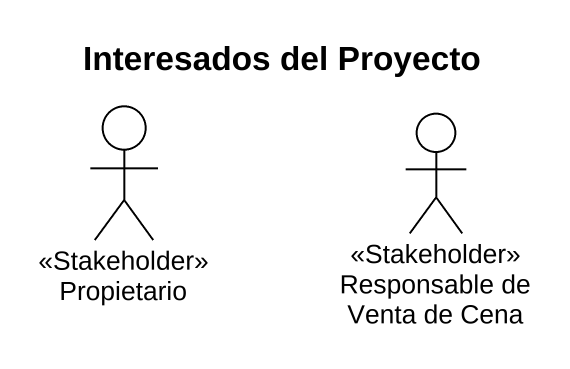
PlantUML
@startuml
title Interesados del Proyecto
actor Propietario <<Stakeholder>>
actor "Responsable de Venta de Cena" as Responsable_de_Venta_de_Cena <<Stakeholder>>
@enduml
